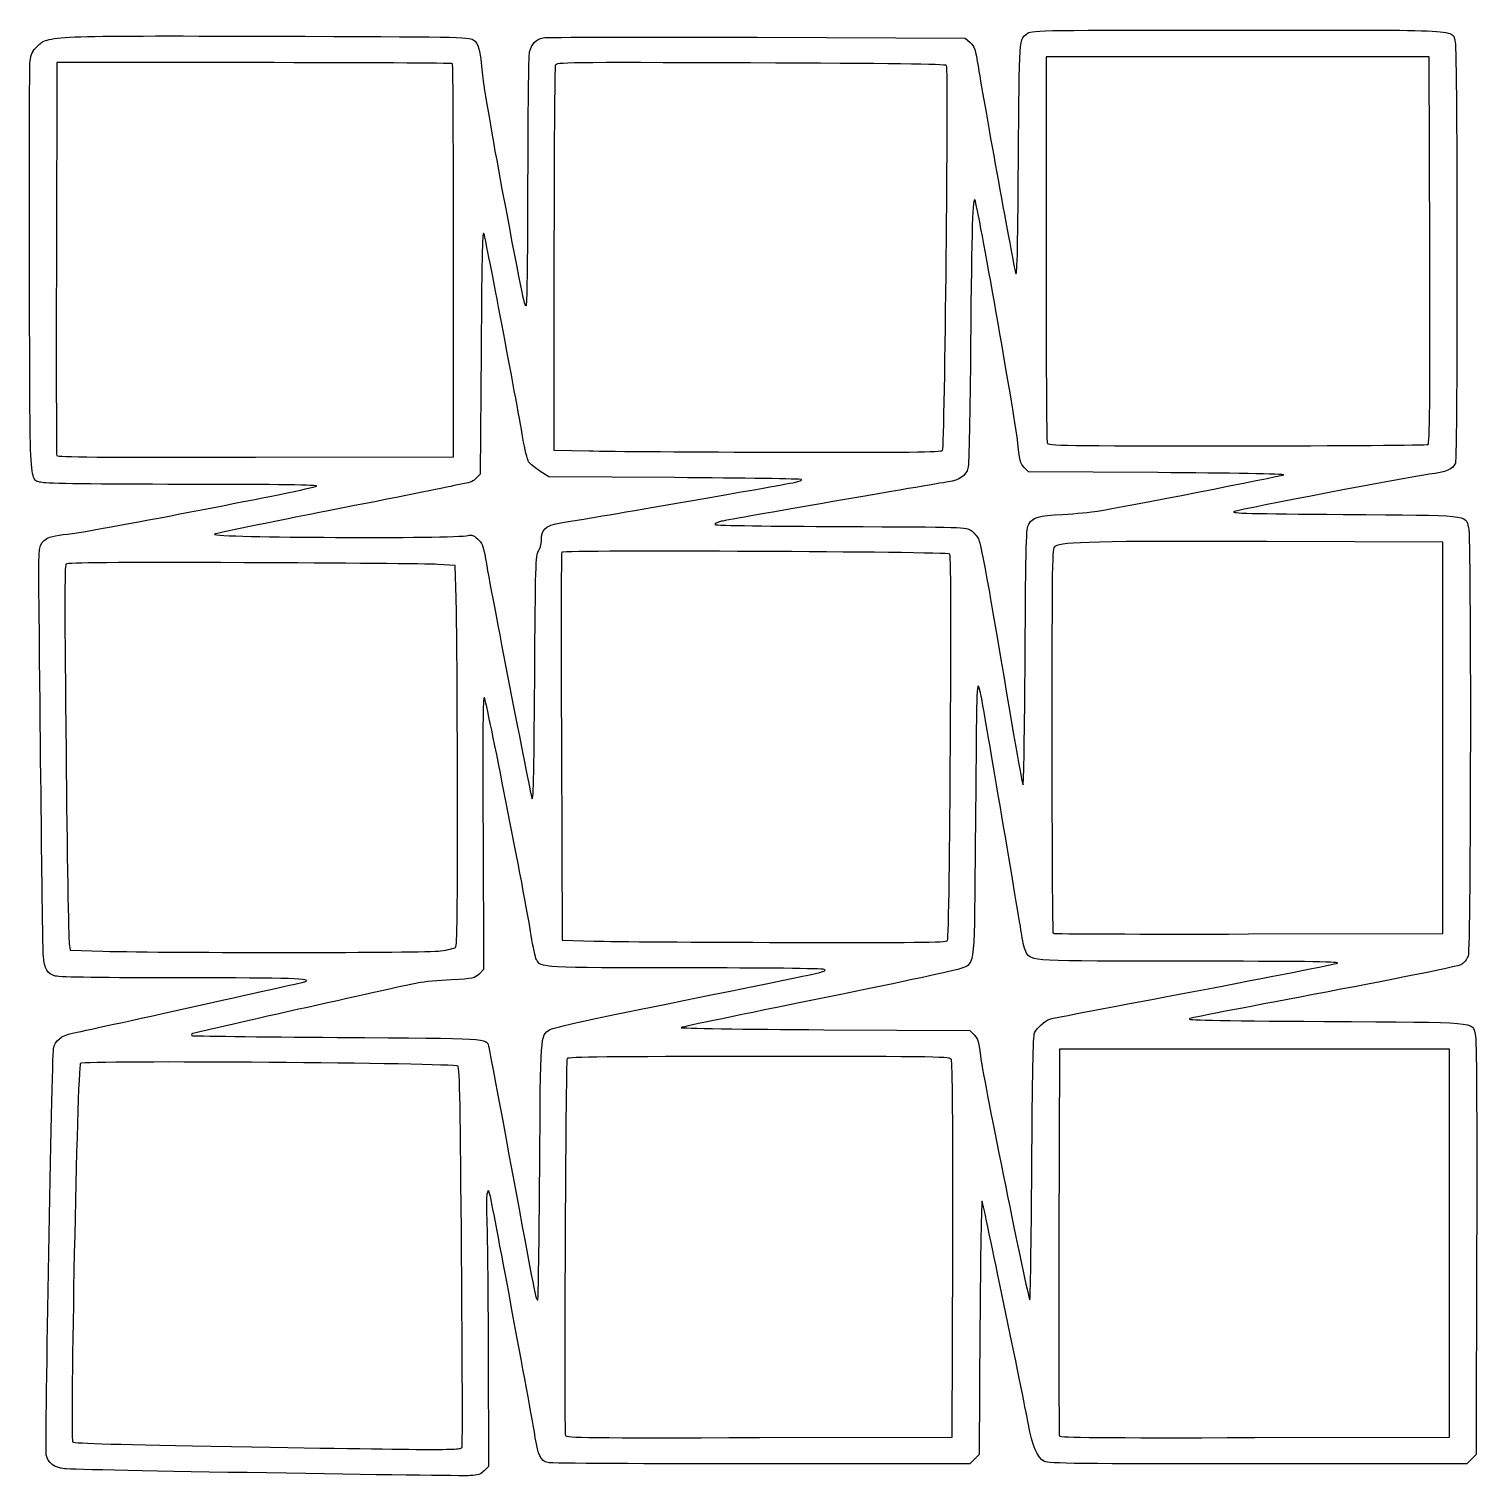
# Model space of a CAD drawing. Extents: x 10 to 820, y 30 to 851.
# Drawn here: x 459.6 to 819.6, y 483.4 to 842.1 of the extents above; entities that cross this region are included whole.
import ezdxf

# ---------------------------------------------------------------- set-up
doc = ezdxf.new("R2010")
doc.units = 0
doc.layers.add('Layer_1', color=7, linetype='CONTINUOUS')

msp = doc.modelspace()

# ---------------------------------------------------------------- linework, layer by layer
at = {"layer": 'Layer_1', "color": 7}
for points in [[(640.00608, 840.017732), (691.582626, 839.83348), (692.793048, 838.745628)], [(806.657955, 787.29939), (806.552506, 835.169637), (759.07137, 835.169637), (711.590207, 835.169637), (711.590207, 787.688501)], [(515.420629, 833.728617), (466.512845, 833.758381), (466.406262, 785.324152)], [(589.686585, 784.993065), (589.672412, 737.719256), (598.380755, 737.499287)], [(515.744147, 735.955199), (564.7927, 736.060648), (564.792643, 784.647635)], [(571.63491, 762.322307), (571.427698, 731.772708), (570.438321, 730.719722)], [(685.955543, 737.615678), (685.956705, 737.615593)], [(619.590225, 730.877017), (588.409691, 731.084229), (586.210148, 732.495968)], [(739.279563, 732.121057), (707.254616, 732.32827), (706.169656, 733.413401)], [(707.339741, 719.373458), (707.339741, 719.373571)], [(809.870005, 666.393875), (809.870005, 714.911726), (766.328318, 715.032198)], [(565.463207, 701.019865), (565.207238, 709.106173), (560.946738, 709.364976)], [(585.83793, 712.619461), (585.837789, 712.619575)], [(761.733896, 617.770605), (809.86992, 617.876053), (809.870005, 666.393875)], [(591.539622, 664.11312), (591.746834, 616.217304), (599.625817, 615.996201)], [(572.107049, 642.870994), (572.257002, 608.981049), (571.122406, 607.845547)], [(687.194566, 616.113754), (687.194737, 616.113641)], [(469.568252, 615.388), (469.854126, 613.72925), (477.927849, 613.508431)], [(561.560523, 613.576179), (561.561912, 613.576179)], [(656.531865, 594.03178), (692.703615, 593.824568), (693.780412, 592.747629)], [(708.755448, 593.239298), (708.755448, 593.239185)], [(811.528726, 541.159787), (811.528726, 589.262942), (763.218202, 589.262942), (714.907706, 589.262942), (714.80084, 541.574467)], [(763.309364, 492.951224), (811.528556, 493.056673), (811.528726, 541.159787)], [(818.273709, 539.960703), (818.163724, 488.721196), (817.013879, 487.571464), (815.864061, 486.421732), (764.100825, 486.421732)], [(640.563513, 492.951196), (688.368025, 493.056645), (688.473502, 539.421298)], [(695.210292, 520.53859), (695.00308, 488.720941), (693.853121, 487.571322), (692.703133, 486.421732), (640.981084, 486.421732)], [(573.389102, 514.111428), (573.501071, 485.818888), (572.421099, 484.738803)], [(566.92424, 490.571029), (566.924381, 490.570972)], [(518.555633, 484.177231), (518.555548, 484.177089)]]:
    msp.add_lwpolyline(points, dxfattribs=at)
for points in [[(806.243246, 739.098878)], [(586.148778, 559.129044)]]:
    msp.add_lwpolyline(points, close=True, dxfattribs=at)
for points in [[(461.72459, 837.845628), (464.302331, 840.42337), (464.563771, 840.434283), (520.025312, 840.280447)], [(520.025312, 840.280447), (565.390441, 840.154588), (568.633814, 840.098462), (569.667269, 839.421266)], [(569.667269, 839.421266), (571.020699, 838.534333), (571.381323, 837.162336), (571.984394, 830.60617)], [(583.641052, 836.372633), (584.104431, 838.370349), (585.177316, 839.48822), (587.019241, 839.89244)], [(587.019241, 839.89244), (587.794913, 840.062803), (611.638988, 840.118929), (640.00608, 840.017732)], [(692.793048, 838.745628), (693.890226, 837.75954), (694.080487, 837.172853), (694.826821, 832.47423)], [(704.747996, 809.252019), (704.970515, 840.622163), (704.895114, 839.615382), (707.128758, 841.07891)], [(707.128758, 841.07891), (708.168421, 841.760103), (711.365277, 841.804607), (759.278725, 841.804607)], [(759.278725, 841.804607), (816.507271, 841.804607), (812.054213, 842.053773), (812.957217, 838.802066)], [(812.957217, 838.802066), (813.52718, 836.749697), (813.566496, 735.944172), (812.998036, 734.448698)], [(459.890659, 834.06336), (460.107793, 835.890034), (460.426719, 836.547757), (461.72459, 837.845628)], [(583.249559, 804.483153), (583.258063, 821.132643), (583.434661, 835.482922), (583.641052, 836.372633)], [(459.752895, 782.071906), (459.684013, 809.451068), (459.747226, 832.847212), (459.890659, 834.06336)], [(564.560485, 833.466696), (564.432926, 833.594255), (542.319913, 833.712176), (515.420629, 833.728617)], [(564.792643, 784.647635), (564.792643, 811.370519), (564.688328, 833.339108), (564.560485, 833.466696)], [(590.003896, 833.042859), (589.836652, 832.616075), (589.693729, 810.993653), (589.686585, 784.993065)], [(638.397815, 833.651401), (591.711996, 833.81411), (590.299322, 833.796252), (590.003896, 833.042859)], [(686.95073, 833.020693), (686.616781, 833.354642), (673.064198, 833.530702), (638.397815, 833.651401)], [(685.956705, 737.615593), (686.515527, 738.485262), (687.494812, 832.476611), (686.95073, 833.020693)], [(694.826821, 832.47423), (696.27558, 823.353616), (703.523741, 783.395742), (704.041432, 781.675651)], [(571.984394, 830.60617), (572.236394, 827.868186), (574.404643, 815.178895), (576.803036, 802.407767)], [(704.041432, 781.675651), (704.445766, 780.332171), (704.580043, 785.573657), (704.747996, 809.252019)], [(582.86674, 773.632401), (583.069984, 773.953453), (583.240545, 787.695956), (583.249559, 804.483153)], [(576.803036, 802.407767), (582.070573, 774.358722), (582.384198, 772.870335), (582.86674, 773.632401)], [(694.00347, 799.632961), (693.377297, 800.751824), (693.162091, 793.688199), (692.906802, 763.636817)], [(704.492112, 740.255668), (703.878497, 746.217296), (694.645631, 798.48544), (694.00347, 799.632961)], [(572.371748, 791.213185), (571.928296, 792.602388), (571.808561, 787.907988), (571.63491, 762.322307)], [(581.976321, 740.672701), (580.347902, 750.348055), (572.891367, 789.585361), (572.371748, 791.213185)], [(466.406262, 785.324152), (466.347585, 758.685343), (466.389254, 736.655895), (466.497537, 736.369879)], [(711.590207, 787.688501), (711.590207, 761.573875), (711.724285, 739.880786), (711.888213, 739.481668)], [(806.243274, 739.098878), (806.656367, 739.361082), (806.74169, 749.277098), (806.657955, 787.29939)], [(462.880501, 729.655851), (459.638262, 730.556248), (459.893068, 726.285684), (459.752895, 782.071906)], [(692.906802, 763.636817), (692.766204, 747.088185), (692.489259, 734.146185), (692.256336, 733.242415)], [(583.407959, 734.827464), (583.076475, 735.333363), (582.432245, 737.963716), (581.976321, 740.672701)], [(706.169656, 733.413401), (705.179089, 734.404109), (705.033133, 734.999498), (704.492112, 740.255668)], [(711.888213, 739.481668), (712.16941, 738.796534), (714.799819, 738.756339), (758.954668, 738.76232)], [(758.954668, 738.76232), (784.677319, 738.765155), (805.957174, 738.917375), (806.243246, 739.098878)], [(466.497537, 736.369879), (466.655144, 735.956163), (476.72389, 735.871379), (515.744147, 735.955199)], [(586.210148, 732.495968), (585.000406, 733.272405), (583.739414, 734.321593), (583.407959, 734.827464)], [(598.380755, 737.499287), (603.170342, 737.378248), (624.759088, 737.238216), (646.355771, 737.18827)], [(646.355771, 737.18827), (677.395253, 737.11627), (685.692261, 737.205278), (685.955543, 737.615678)], [(812.998036, 734.448698), (812.430399, 732.955719), (810.736386, 732.236824), (806.516903, 731.698242)], [(570.438321, 730.719722), (569.774107, 730.012847), (568.820051, 729.582009), (567.535531, 729.408897)], [(651.040958, 730.399152), (650.892423, 730.547971), (636.739519, 730.762979), (619.590225, 730.877017)], [(692.256336, 733.242415), (691.771272, 731.360324), (690.106201, 730.195511), (687.344831, 729.806541)], [(724.381431, 722.564929), (729.827494, 723.450699), (769.652365, 731.232595), (770.47515, 731.571788)], [(770.47515, 731.571788), (770.931301, 731.759725), (756.893285, 732.00702), (739.279563, 732.121057)], [(806.516903, 731.698242), (801.827038, 731.099621), (760.184025, 723.132453), (758.242123, 722.462258)], [(498.028774, 729.207977), (476.009247, 729.216481), (463.902504, 729.372103), (462.880501, 729.655851)], [(470.332501, 717.043294), (476.196391, 717.713376), (529.669315, 728.059577), (530.865989, 728.755625)], [(530.865989, 728.755625), (531.398052, 729.065083), (521.792033, 729.197432), (498.028774, 729.207977)], [(564.367106, 728.768324), (563.676813, 728.55771), (550.254908, 725.871628), (534.540625, 722.798929)], [(567.535531, 729.408897), (566.483169, 729.267165), (565.05737, 728.978825), (564.367106, 728.768324)], [(593.820434, 720.083253), (597.284343, 720.545442), (645.829632, 728.960796), (649.312816, 729.702906)], [(687.344831, 729.806541), (683.878711, 729.318273), (633.240149, 720.510661), (631.211989, 720.043285)], [(649.312816, 729.702906), (650.411922, 729.937048), (651.189579, 730.250361), (651.040958, 730.399152)], [(534.540625, 722.798929), (518.826342, 719.726258), (505.800494, 717.043521), (505.594273, 716.8373)], [(586.563486, 715.326406), (586.563486, 718.473911), (587.79137, 719.278781), (593.820434, 720.083253)], [(631.211989, 720.043285), (630.11019, 719.7893), (629.367315, 719.423036), (629.561176, 719.229203)], [(707.339741, 719.373571), (708.493073, 721.133206), (709.507592, 721.424324), (715.704468, 721.773892)], [(715.704468, 721.773892), (718.915441, 721.955026), (722.82008, 722.311001), (724.381431, 722.564929)], [(758.242123, 722.462258), (757.070904, 722.058037), (762.27744, 721.921351), (785.215165, 721.754022)], [(785.215165, 721.754022), (817.058893, 721.521581), (815.400285, 721.693077), (816.274802, 718.544154)], [(464.023204, 715.778164), (464.634523, 716.178727), (467.109481, 716.675017), (470.332501, 717.043294)], [(505.594273, 716.8373), (504.755927, 715.998954), (565.480611, 715.71393), (568.371298, 716.542667)], [(568.371298, 716.542667), (569.243972, 716.792967), (569.724189, 716.61977), (570.776098, 715.676116)], [(629.561176, 719.229203), (629.755066, 719.035313), (643.84538, 718.82433), (660.873096, 718.760239)], [(660.873096, 718.760239), (691.607769, 718.644585), (691.841061, 718.637499), (693.003067, 717.771061)], [(693.003067, 717.771061), (693.646843, 717.291071), (694.480513, 716.358019), (694.855678, 715.697631)], [(706.406717, 686.109771), (706.598339, 715.828337), (706.668922, 718.350208), (707.339741, 719.373458)], [(816.274802, 718.544154), (816.930313, 716.183716), (816.830307, 614.205556), (816.170487, 612.298321)], [(462.057887, 703.922655), (461.955273, 713.883571), (462.055393, 714.488938), (464.023204, 715.778164)], [(570.776098, 715.676116), (571.931329, 714.639713), (572.166208, 714.045033), (572.715846, 710.764781)], [(585.837789, 712.619575), (586.241045, 713.189338), (586.563486, 714.391993), (586.563486, 715.326406)], [(687.78559, 711.927893), (687.208173, 712.50531), (592.051303, 712.942497), (591.610204, 712.369786)], [(694.855678, 715.697631), (695.263045, 714.980523), (696.737429, 707.398724), (698.516368, 696.87292)], [(713.779744, 713.826255), (713.078622, 713.451061), (713.04163, 711.044787), (713.04163, 665.826464)], [(766.328318, 715.032198), (723.712342, 715.150119), (715.919051, 714.971253), (713.779744, 713.826255)], [(468.779881, 709.464246), (468.425862, 709.111361), (468.429745, 697.438999), (468.794054, 663.019825)], [(512.969482, 709.779657), (480.690523, 709.894743), (469.129024, 709.812255), (468.779881, 709.464246)], [(560.946738, 709.364976), (558.603478, 709.507276), (537.013712, 709.69388), (512.969482, 709.779657)], [(572.715846, 710.764781), (573.871871, 703.865906), (583.69389, 653.141907), (584.198428, 651.465186)], [(584.904878, 680.700303), (585.0965, 709.257175), (585.167083, 711.671726), (585.83793, 712.619461)], [(591.610204, 712.369786), (591.457417, 712.17136), (591.425669, 690.455821), (591.539622, 664.11312)], [(687.194737, 616.113641), (687.75404, 617.000063), (688.336022, 711.377461), (687.78559, 711.927893)], [(463.185849, 612.324372), (463.02059, 614.553338), (462.764961, 635.313914), (462.057887, 703.922655)], [(565.774224, 653.900515), (565.743893, 675.368675), (565.603862, 696.572391), (565.463207, 701.019865)], [(698.516368, 696.87292), (703.708446, 666.151768), (705.575882, 655.474877), (705.891974, 654.703457)], [(705.891974, 654.703457), (706.061202, 654.290874), (706.292679, 668.423708), (706.406717, 686.109771)], [(584.198428, 651.465186), (584.601826, 650.124569), (584.737294, 655.730903), (584.904878, 680.700303)], [(694.739656, 679.283604), (694.542365, 679.405494), (694.357829, 675.342313), (694.329596, 670.254181)], [(695.560144, 676.667368), (695.30616, 677.984373), (694.936976, 679.161658), (694.739656, 679.283604)], [(572.445732, 676.297872), (572.070907, 676.653138), (571.992047, 668.870874), (572.107049, 642.870994)], [(584.059417, 617.384441), (582.564056, 626.979518), (572.932866, 675.836108), (572.445732, 676.297872)], [(705.580786, 617.461345), (705.052465, 621.116422), (696.298371, 672.839179), (695.560144, 676.667368)], [(694.329596, 670.254181), (694.30125, 665.16602), (694.161502, 649.984594), (694.018579, 636.517618)], [(468.794054, 663.019825), (469.062778, 637.734616), (469.411015, 616.300302), (469.568252, 615.388)], [(713.04163, 665.826464), (713.04163, 639.643835), (713.166921, 618.096504), (713.319709, 617.943518)], [(565.310986, 614.456309), (565.719799, 614.780564), (565.817707, 623.116576), (565.774224, 653.900515)], [(694.018579, 636.517618), (693.71958, 608.325991), (694.048059, 610.434542), (689.731858, 609.003301)], [(585.323896, 611.440104), (585.061408, 611.930271), (584.492551, 614.605241), (584.059417, 617.384441)], [(599.625817, 615.996201), (603.959224, 615.874595), (625.361394, 615.734564), (647.186152, 615.685184)], [(647.186152, 615.685184), (678.558989, 615.614318), (686.93599, 615.705027), (687.194566, 616.113754)], [(706.680459, 613.176211), (706.339366, 613.708444), (705.844522, 615.63674), (705.580786, 617.461345)], [(713.319709, 617.943518), (713.47278, 617.790447), (735.2591, 617.712778), (761.733896, 617.770605)], [(466.197972, 607.32451), (464.152945, 607.892432), (463.424838, 609.101039), (463.185849, 612.324372)], [(477.927849, 613.508431), (494.887618, 613.044372), (558.250423, 613.095792), (561.560523, 613.576179)], [(561.561912, 613.576179), (563.33881, 613.834132), (565.025906, 614.230189), (565.310986, 614.456309)], [(747.343279, 611.021172), (707.211615, 611.035345), (708.082389, 610.988573), (706.680459, 613.176211)], [(816.170487, 612.298321), (815.882203, 611.46485), (815.156109, 610.570888), (814.431488, 610.1572)], [(622.316531, 609.368687), (586.167515, 609.374356), (586.436919, 609.360183), (585.323896, 611.440104)], [(621.811482, 601.290259), (658.042646, 608.600101), (657.438328, 608.466419), (656.612397, 608.989184)], [(656.612397, 608.989184), (656.275755, 609.20235), (641.561733, 609.365058), (622.316531, 609.368687)], [(689.731858, 609.003301), (688.297527, 608.527704), (672.475329, 605.165219), (654.571396, 601.531147)], [(783.823014, 610.571512), (784.353659, 610.880176), (773.637905, 611.012243), (747.343279, 611.021172)], [(748.160309, 603.528665), (767.361546, 607.161858), (783.409779, 610.331134), (783.823014, 610.571512)], [(814.431488, 610.1572), (813.676877, 609.726391), (800.543624, 607.059925), (781.04954, 603.379534)], [(497.90062, 606.889251), (478.236287, 606.890923), (467.214986, 607.042038), (466.197972, 607.32451)], [(470.382986, 593.187396), (473.625112, 593.800246), (527.331243, 605.694788), (527.979668, 605.943584)], [(527.979668, 605.943584), (530.019082, 606.726202), (524.898351, 606.887181), (497.90062, 606.889251)], [(556.084385, 605.633814), (550.670524, 604.586668), (500.210232, 593.241311), (499.990831, 593.021881)], [(564.280139, 606.412548), (561.140911, 606.248989), (557.45281, 605.898485), (556.084385, 605.633814)], [(571.122406, 607.845547), (570.032117, 606.75435), (569.764951, 606.698422), (564.280139, 606.412548)], [(588.636888, 594.0707), (589.334778, 594.565856), (600.176702, 596.925301), (621.811482, 601.290259)], [(654.571396, 601.531147), (636.667491, 597.897074), (621.645627, 594.769695), (621.189476, 594.581418)], [(712.521047, 596.692719), (712.921413, 596.819427), (728.959072, 599.895471), (748.160309, 603.528665)], [(781.04954, 603.379534), (763.37371, 600.042448), (748.165242, 597.087216), (747.252939, 596.812341)], [(586.148806, 559.129044), (586.373593, 593.599667), (586.288554, 592.404552), (588.636888, 594.0707)], [(621.189476, 594.581418), (620.733325, 594.393197), (636.637387, 594.145818), (656.531865, 594.03178)], [(708.755448, 593.239185), (709.284194, 594.415194), (711.371088, 596.329147), (712.521047, 596.692719)], [(747.252939, 596.812341), (745.916517, 596.409679), (752.3663, 596.272284), (780.446072, 596.105238)], [(780.446072, 596.105238), (819.586972, 595.87223), (817.06632, 596.0939), (817.94642, 592.824448)], [(465.708769, 589.320146), (466.018369, 591.312108), (467.663711, 592.67339), (470.382986, 593.187396)], [(499.990831, 593.021881), (499.862138, 592.893188), (499.846547, 592.697768), (499.956532, 592.587812)], [(499.956532, 592.587812), (500.066516, 592.477827), (516.285763, 592.274101), (535.999334, 592.134977)], [(535.999334, 592.134977), (574.314813, 591.864552), (572.849925, 591.950725), (573.483156, 589.933931)], [(693.780412, 592.747629), (694.721401, 591.806498), (694.932355, 591.061185), (695.452995, 586.837988)], [(708.065438, 559.405904), (708.215107, 583.029103), (708.407381, 592.465213), (708.755448, 593.239298)], [(817.94642, 592.824448), (818.244852, 591.71613), (818.348827, 574.924653), (818.273709, 539.960703)], [(463.88133, 488.702459), (463.572807, 490.159184), (465.329465, 586.879601), (465.708769, 589.320146)], [(573.483156, 589.933931), (573.599093, 589.564889), (576.122778, 576.107126), (579.091502, 560.027825)], [(592.926557, 586.878524), (592.553291, 586.275396), (592.146973, 494.440746), (592.513351, 493.48598)], [(640.482073, 587.396867), (603.141826, 587.396867), (593.180144, 587.2883), (592.926557, 586.878524)], [(688.147886, 586.591402), (687.724957, 587.381673), (686.825155, 587.396867), (640.482073, 587.396867)], [(695.452995, 586.837988), (696.047731, 582.013592), (707.008002, 527.950678), (707.564415, 527.096713)], [(472.334271, 585.67995), (471.605966, 584.889141), (469.739833, 492.566846), (470.438035, 491.867426)], [(565.908813, 584.995043), (565.092038, 585.811818), (473.076041, 586.48533), (472.334271, 585.67995)], [(566.801641, 537.829957), (566.51469, 574.773425), (566.329134, 584.574722), (565.908813, 584.995043)], [(688.473502, 539.421298), (688.545218, 570.909661), (688.44062, 586.044373), (688.147886, 586.591402)], [(579.091502, 560.027825), (584.913326, 528.495412), (585.277464, 526.673217), (585.677178, 527.072448)], [(585.677178, 527.072448), (585.822595, 527.217582), (586.03474, 541.643094), (586.148778, 559.129044)], [(707.564415, 527.096713), (707.725989, 526.848965), (707.9514, 541.387976), (708.065438, 559.405904)], [(573.752107, 553.463282), (573.383178, 554.429528), (573.383065, 554.4295), (573.079417, 553.262589)], [(573.079417, 553.262589), (572.912457, 552.620627), (572.888646, 549.914845), (573.02641, 547.249682)], [(585.060841, 492.922283), (583.92463, 500.02803), (574.126252, 552.483374), (573.752107, 553.463282)], [(695.757974, 551.526879), (695.570887, 551.98303), (695.32433, 538.038303), (695.210292, 520.53859)], [(707.215441, 496.180793), (705.948355, 503.217489), (696.140651, 550.594281), (695.757974, 551.526879)], [(573.02641, 547.249682), (573.164173, 544.584549), (573.327421, 529.672329), (573.389102, 514.111428)], [(714.80084, 541.574467), (714.742162, 515.345803), (714.783832, 493.651949), (714.892115, 493.365905)], [(566.924381, 490.570972), (567.056192, 490.914446), (567.000917, 512.180978), (566.801641, 537.829957)], [(592.513351, 493.48598), (592.733319, 492.913127), (597.786585, 492.856887), (640.563513, 492.951196)], [(711.199139, 487.031095), (709.503369, 487.938692), (708.132648, 491.086963), (707.215441, 496.180793)], [(714.892115, 493.365905), (715.049721, 492.952188), (724.952641, 492.867376), (763.309364, 492.951224)], [(470.438035, 491.867426), (470.770709, 491.534185), (482.185345, 491.206103), (509.763328, 490.737139)], [(509.763328, 490.737139), (564.197112, 489.811514), (566.630088, 489.804428), (566.92424, 490.571029)], [(588.12393, 486.739325), (586.446529, 487.208629), (585.749461, 488.615691), (585.060841, 492.922283)], [(468.469118, 485.210119), (465.835336, 485.496192), (464.315342, 486.653266), (463.88133, 488.702459)], [(640.981084, 486.421732), (612.53397, 486.421732), (588.748233, 486.564598), (588.12393, 486.739325)], [(764.100825, 486.421732), (719.359772, 486.421732), (712.183214, 486.504503), (711.199139, 487.031095)], [(518.555548, 484.177089), (492.212847, 484.61439), (469.673956, 485.079272), (468.469118, 485.210119)], [(568.896274, 483.520415), (567.551632, 483.444447), (544.898335, 483.739817), (518.555633, 484.177231)], [(572.421099, 484.738803), (571.549559, 483.867177), (570.869216, 483.632015), (568.896274, 483.520415)]]:
    msp.add_open_spline(points, degree=3, dxfattribs=at)

doc.saveas('drawing.dxf')
